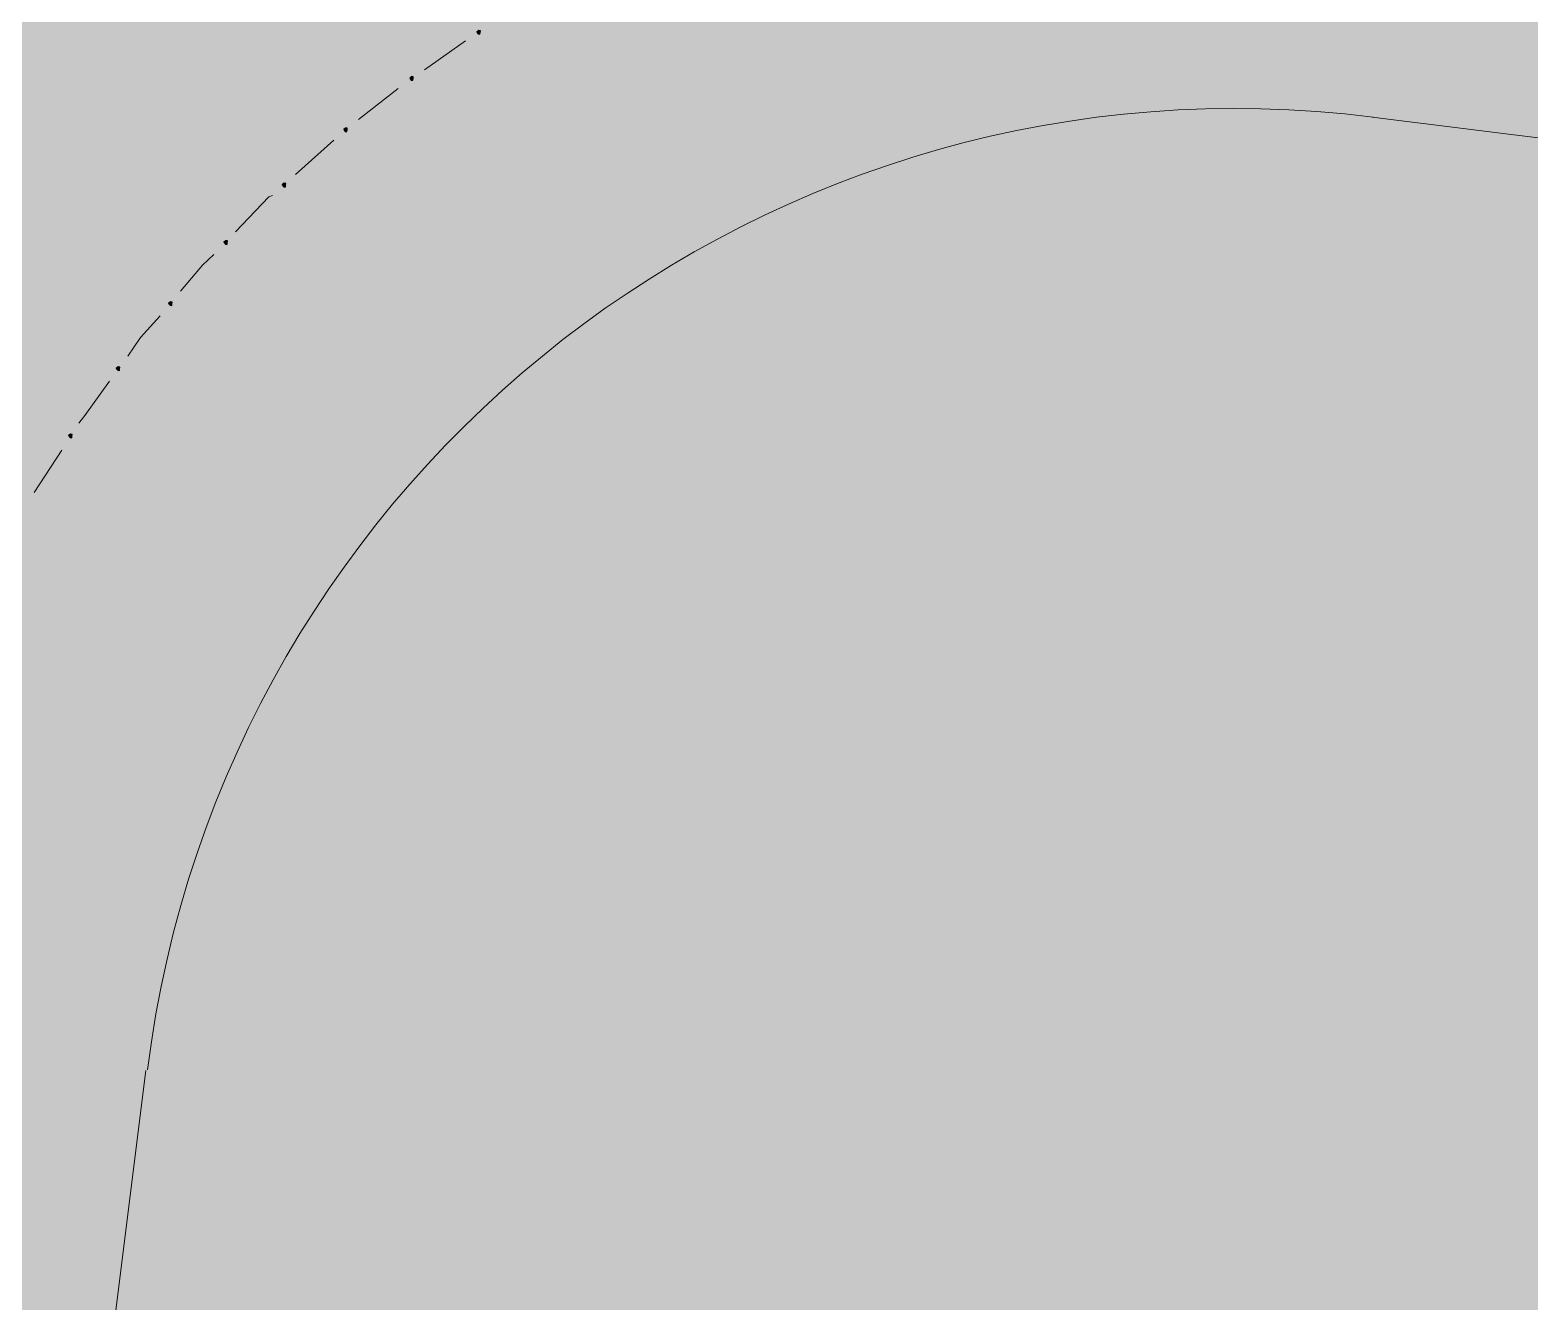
# Model space of a CAD drawing. Header units: metres. Extents: x -4 to 509425, y 7549 to 4732445.
# Drawn here: x 475971.9 to 475979.42, y 4719770.93 to 4719777.3 of the extents above; entities that cross this region are included whole.
import ezdxf

# ---------------------------------------------------------------- set-up
doc = ezdxf.new("R2010")
doc.units = ezdxf.units.M
doc.header["$LTSCALE"] = 0.01
doc.header["$MEASUREMENT"] = 0
doc.layers.get('0').update_dxf_attribs({"lineweight": 0})
doc.layers.add('_SUBESTACIÓN', color=1, linetype='Continuous')
doc.layers.add('SUBESTACION LA VID', color=253, linetype='Continuous')

# ---------------------------------------------------------------- blocks, each defined once
blk = doc.blocks.new('A$Cfff6051d')
at = {"layer": 'SUBESTACION LA VID', "transparency": 33554687}
h = blk.add_hatch(color=256, dxfattribs=at)
h.dxf.hatch_style = 2
h.paths.add_polyline_path([(475974.1567, 4719777.285), (475974.1578, 4719777.2934), (475974.1494, 4719777.2945), (475974.1399, 4719777.2872), (475974.1473, 4719777.2777), (475974.1557, 4719777.2766)])
h = blk.add_hatch(color=256, dxfattribs=at)
h.dxf.hatch_style = 2
h.paths.add_polyline_path([(475973.8206, 4719777.0542), (475973.8217, 4719777.0626), (475973.8133, 4719777.0636), (475973.8038, 4719777.0563), (475973.8112, 4719777.0468), (475973.8196, 4719777.0458)])
h = blk.add_hatch(color=256, dxfattribs=at)
h.dxf.hatch_style = 2
h.paths.add_polyline_path([(475973.4897, 4719776.797), (475973.4908, 4719776.8054), (475973.4824, 4719776.8064), (475973.4729, 4719776.7991), (475973.4803, 4719776.7896), (475973.4887, 4719776.7886)])
h = blk.add_hatch(color=256, dxfattribs=at)
h.dxf.hatch_style = 2
h.paths.add_polyline_path([(475973.182, 4719776.5199), (475973.183, 4719776.5283), (475973.1746, 4719776.5293), (475973.1652, 4719776.522), (475973.1725, 4719776.5125), (475973.1809, 4719776.5115)])
h = blk.add_hatch(color=256, dxfattribs=at)
h.dxf.hatch_style = 2
h.paths.add_polyline_path([(475972.8899, 4719776.2323), (475972.891, 4719776.2407), (475972.8826, 4719776.2417), (475972.8731, 4719776.2344), (475972.8805, 4719776.2249), (475972.8889, 4719776.2239)])
h = blk.add_hatch(color=256, dxfattribs=at)
h.dxf.hatch_style = 2
h.paths.add_polyline_path([(475972.6126, 4719775.9257), (475972.6137, 4719775.9341), (475972.6053, 4719775.9352), (475972.5958, 4719775.9279), (475972.6032, 4719775.9184), (475972.6116, 4719775.9173)])
h = blk.add_hatch(color=256, dxfattribs=at)
h.dxf.hatch_style = 2
h.paths.add_polyline_path([(475972.35, 4719775.6003), (475972.351, 4719775.6087), (475972.3426, 4719775.6098), (475972.3332, 4719775.6024), (475972.3405, 4719775.593), (475972.3489, 4719775.5919)])
h = blk.add_hatch(color=256, dxfattribs=at)
h.dxf.hatch_style = 2
h.paths.add_polyline_path([(475972.1115, 4719775.2633), (475972.1125, 4719775.2717), (475972.1041, 4719775.2728), (475972.0947, 4719775.2654), (475972.102, 4719775.256), (475972.1104, 4719775.2549)])
at = {"layer": 'SUBESTACION LA VID', "lineweight": 15}
for p, q in [((475974.0832, 4719777.2431), (475973.8773, 4719777.0982)), ((475973.746, 4719777.0038), (475973.5475, 4719776.8495)), ((476076.1032, 4719764.6406), (475978.6258, 4719776.8613)), ((475973.4236, 4719776.7456), (475973.2313, 4719776.5734)), ((475972.06, 4719775.193), (475971.9224, 4719774.9799)), ((475969.7449, 4719750.2615), (475972.481, 4719772.0856))]:
    blk.add_line(p, q, dxfattribs=at)
at = {"layer": 'SUBESTACION LA VID'}
for points in [[(475974.1567, 4719777.285), (475974.1578, 4719777.2934), (475974.1494, 4719777.2945), (475974.1399, 4719777.2872), (475974.1473, 4719777.2777), (475974.1557, 4719777.2766)], [(475973.8206, 4719777.0542), (475973.8217, 4719777.0626), (475973.8133, 4719777.0636), (475973.8038, 4719777.0563), (475973.8112, 4719777.0468), (475973.8196, 4719777.0458)], [(475973.4897, 4719776.797), (475973.4908, 4719776.8054), (475973.4824, 4719776.8064), (475973.4729, 4719776.7991), (475973.4803, 4719776.7896), (475973.4887, 4719776.7886)], [(475973.182, 4719776.5199), (475973.183, 4719776.5283), (475973.1746, 4719776.5293), (475973.1652, 4719776.522), (475973.1725, 4719776.5125), (475973.1809, 4719776.5115)], [(475972.8899, 4719776.2323), (475972.891, 4719776.2407), (475972.8826, 4719776.2417), (475972.8731, 4719776.2344), (475972.8805, 4719776.2249), (475972.8889, 4719776.2239)], [(475972.6126, 4719775.9257), (475972.6137, 4719775.9341), (475972.6053, 4719775.9352), (475972.5958, 4719775.9279), (475972.6032, 4719775.9184), (475972.6116, 4719775.9173)], [(475972.35, 4719775.6003), (475972.351, 4719775.6087), (475972.3426, 4719775.6098), (475972.3332, 4719775.6024), (475972.3405, 4719775.593), (475972.3489, 4719775.5919)], [(475972.1115, 4719775.2633), (475972.1125, 4719775.2717), (475972.1041, 4719775.2728), (475972.0947, 4719775.2654), (475972.102, 4719775.256), (475972.1104, 4719775.2549)]]:
    blk.add_lwpolyline(points, close=True, dxfattribs=at)
at = {"layer": 'SUBESTACION LA VID', "lineweight": 0}
for points in [[(475974.1567, 4719777.285), (475974.1578, 4719777.2934), (475974.1494, 4719777.2945), (475974.1399, 4719777.2872), (475974.1473, 4719777.2777), (475974.1557, 4719777.2766)], [(475973.8206, 4719777.0542), (475973.8217, 4719777.0626), (475973.8133, 4719777.0636), (475973.8038, 4719777.0563), (475973.8112, 4719777.0468), (475973.8196, 4719777.0458)], [(475973.4897, 4719776.797), (475973.4908, 4719776.8054), (475973.4824, 4719776.8064), (475973.4729, 4719776.7991), (475973.4803, 4719776.7896), (475973.4887, 4719776.7886)], [(475973.182, 4719776.5199), (475973.183, 4719776.5283), (475973.1746, 4719776.5293), (475973.1652, 4719776.522), (475973.1725, 4719776.5125), (475973.1809, 4719776.5115)], [(475972.8899, 4719776.2323), (475972.891, 4719776.2407), (475972.8826, 4719776.2417), (475972.8731, 4719776.2344), (475972.8805, 4719776.2249), (475972.8889, 4719776.2239)], [(475972.6126, 4719775.9257), (475972.6137, 4719775.9341), (475972.6053, 4719775.9352), (475972.5958, 4719775.9279), (475972.6032, 4719775.9184), (475972.6116, 4719775.9173)], [(475972.35, 4719775.6003), (475972.351, 4719775.6087), (475972.3426, 4719775.6098), (475972.3332, 4719775.6024), (475972.3405, 4719775.593), (475972.3489, 4719775.5919)], [(475972.1115, 4719775.2633), (475972.1125, 4719775.2717), (475972.1041, 4719775.2728), (475972.0947, 4719775.2654), (475972.102, 4719775.256), (475972.1104, 4719775.2549)]]:
    blk.add_lwpolyline(points, close=True, dxfattribs=at)
at = {"layer": 'SUBESTACION LA VID', "lineweight": 15}
for points in [[(475973.1158, 4719776.4685), (475973.0979, 4719776.4622), (475972.9309, 4719776.2869)], [(475972.8227, 4719776.1724), (475972.7649, 4719776.12), (475972.6546, 4719775.9887)], [(475972.5538, 4719775.8649), (475972.455, 4719775.7578), (475972.392, 4719775.6633)], [(475972.2995, 4719775.5384), (475972.1756, 4719775.3662), (475972.1451, 4719775.3274)]]:
    blk.add_lwpolyline(points, dxfattribs=at)
blk.add_open_spline([(475978.63, 4719776.8608), (475975.6167, 4719777.2385), (475972.8677, 4719775.102), (475972.4899, 4719772.0888)], degree=3, dxfattribs=at)

msp = doc.modelspace()

# ---------------------------------------------------------------- hatches: boundary and pattern name
at = {"layer": '_SUBESTACIÓN', "transparency": 33554559}
h = msp.add_hatch(color=1, dxfattribs=at)
h.dxf.hatch_style = 1
h.paths.add_polyline_path([(475968.6399, 4719805.825), (476089.9386, 4719790.615), (476078.1686, 4719696.74), (475956.8686, 4719711.9502)])

# ---------------------------------------------------------------- block references
at = {"linetype": 'Continuous'}
msp.add_blockref('A$Cfff6051d', (0, 0), dxfattribs=at)

doc.saveas('drawing.dxf')
